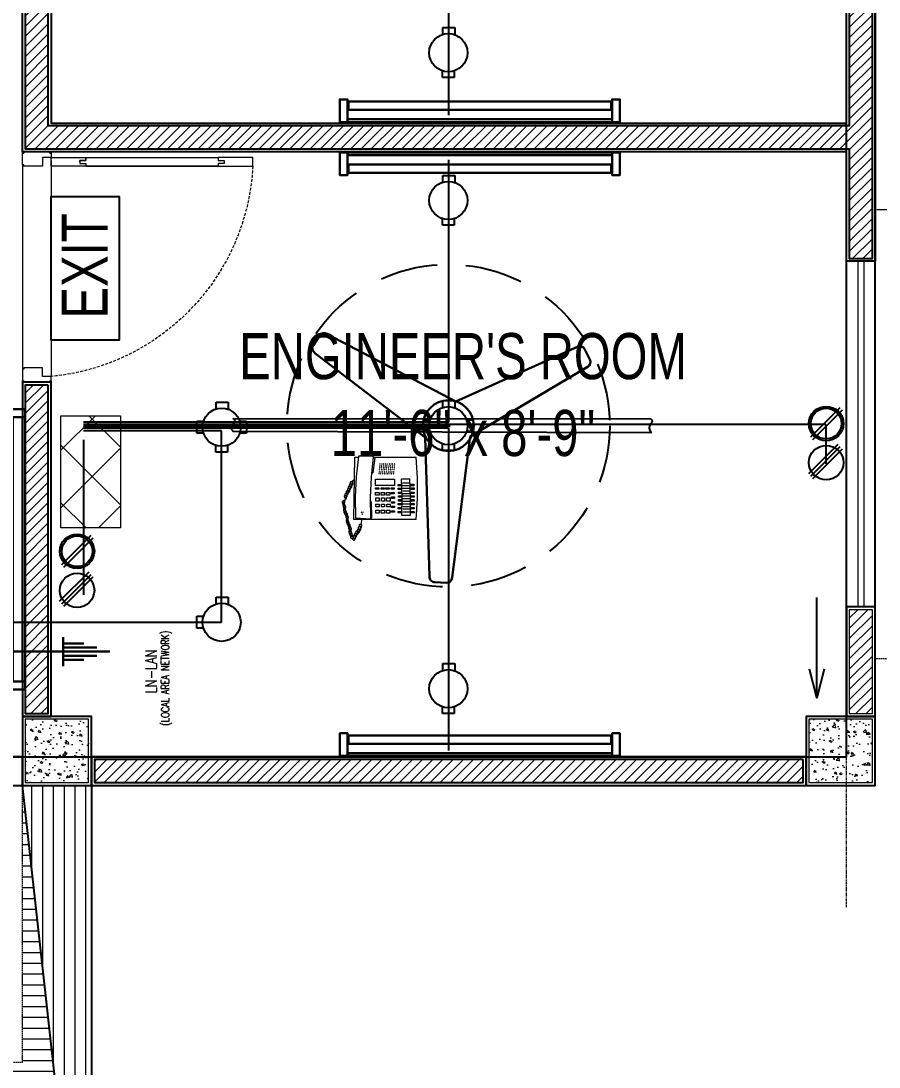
# Model space of a CAD drawing. Header units: inches. Extents: x 1083 to 6056, y 633 to 1543.
# Drawn here: x 1781.5 to 1930.4, y 893.9 to 1075.5 of the extents above; entities that cross this region are included whole.
import ezdxf

# ---------------------------------------------------------------- set-up
doc = ezdxf.new("R2010")
doc.units = ezdxf.units.IN
doc.header["$MEASUREMENT"] = 0
for name, pattern in [('DASH', [0.35, 0.25, -0.1]), ('DASHED', [0.75, 0.5, -0.25]), ('PHANTOMX2', [5, 2.5, -0.5, 0.5, -0.5, 0.5, -0.5])]:
    doc.linetypes.add(name, pattern=pattern)
doc.layers.get('Defpoints').update_dxf_attribs({"lineweight": 0})
for name, color, linetype in [('Cables', 7, 'Continuous'), ('COLLUM', 1, 'Continuous'), ('Layer 1', 7, 'Continuous'), ('Sockets', 7, 'Continuous'), ('wall 05', 3, 'Continuous')]:
    doc.layers.add(name, color=color, linetype=linetype)
for name, color, linetype, lineweight in [('dim-8', 18, 'Continuous', 15), ('DOOR', 115, 'Continuous', 15), ('E-CF-Ceiling-Fan', 42, 'Continuous', 30), ('E-LAN', 6, 'Continuous', 30), ('E-WTL-Wall-Tube-Light', 7, 'Continuous', 30), ('Glass', 142, 'Continuous', 9), ('grid', 9, 'Continuous', 13), ('HACTH', 8, 'Continuous', 9), ('Parapet', 6, 'Continuous', 15), ('Plaster Line', 5, 'Continuous', 15), ('R_Hatch', 8, 'Continuous', 9), ('R_Marker', 4, 'Continuous', 13), ('Sunshed', 5, 'Continuous', 15), ('Switchboard', 30, 'Continuous', 13), ('Text', 252, 'Continuous', 15), ('WINDOW', 140, 'Continuous', 9)]:
    doc.layers.add(name, color=color, linetype=linetype, lineweight=lineweight)
doc.styles.get("Standard").update_dxf_attribs({"font": 'arial.ttf'})
doc.styles.add('Swiss721', font='swisscl.ttf')
doc.styles.add('TAVE1', font='ROMANS.shx', dxfattribs={"width": 0.75})
doc.dimstyles.new('dim-12', dxfattribs={"dimtxt": 10, "dimasz": 3, "dimexe": 3, "dimexo": 3, "dimgap": 0.09, "dimtad": 0, "dimdec": 0, "dimzin": 3, "dimdsep": 46, "dimlunit": 4, "dimtxsty": 'Standard', "dimblk": 'OBLIQUE', "dimblk1": 'DOT', "dimblk2": 'OBLIQUE', "dimcen": 0.09, "dimaunit": 1, "dimadec": 0, "dimazin": 0, "dimtfac": 0.5, "dimtdec": 0, "dimtix": 1, "dimtmove": 1, "dimatfit": 0, "dimldrblk": 'OBLIQUE', "dimfxl": 1, "dimtvp": 1, "dimtolj": 1, "dimtzin": 0, "dimarcsym": 0})
pattern_1 = [(90, (-133638.433, -171591.5186), (-1.875, 3e-16), [])]
pattern_2 = [(45, (-138306.2722, -170547.4057), (-0.8838834765, 0.8838834765), [])]

# ---------------------------------------------------------------- blocks, each defined once
blk = doc.blocks.new('A$C5AAA0143')
at = {"layer": 'Defpoints'}
for points in [[(-39.75, 5), (-40, 5), (-40, 4.75), (-39.75, 4.75)], [(0, 5), (-0.25, 5), (-0.25, 4.75), (0, 4.75)], [(-39.75, 0.25), (-40, 0.25), (-40, 0), (-39.75, 0)], [(0, 0.25), (-0.25, 0.25), (-0.25, 0), (0, 0)]]:
    blk.add_lwpolyline(points, close=True, dxfattribs=at)
at = {"layer": 'DOOR'}
for points in [[(-1.75, 10), (-2, 10), (-2, 11), (-2.5, 11), (-2.5, 5), (-1, 5), (-1, 11), (-1.5, 11), (-1.5, 10), (-1.75, 10), (-1.5, 10), (-1.5, 11), (-1, 11), (-1, 33.99), (-1.5, 33.99), (-1.5, 34.99), (-2, 34.99), (-2, 33.99), (-2.5, 33.99), (-2.5, 11), (-2.5, 39.99), (-1, 39.99), (-1, 33.99)], [(-39, 5), (-39, 3.5), (-37.5, 3.5), (-37.5, 0.25), (-37.75, 0.25), (-37.75, 0), (-39.75, 0), (-39.75, 0.25), (-40, 0.25), (-40, 4.75), (-39.75, 4.75), (-39.75, 5), (-39, 5)], [(-1, 5), (-1, 3.5), (-2.5, 3.5), (-2.5, 0.25), (-2.25, 0.25), (-2.25, 0), (-0.25, 0), (-0.25, 0.25), (0, 0.25), (0, 4.75), (-0.25, 4.75), (-0.25, 5), (-1, 5)]]:
    blk.add_lwpolyline(points, dxfattribs=at)
at = {"layer": 'DOOR', "linetype": 'DASHED', "lineweight": 0}
blk.add_arc((-0.49, 1.36), 38.68, 92.9729, 174.603, dxfattribs=at)
at = {"layer": 'HACTH', "lineweight": 0, "ltscale": 10}
for p, q in [((-1.5, 5), (-39, 5)), ((-2.25, 0), (-37.75, 0))]:
    blk.add_line(p, q, dxfattribs=at)
blk = doc.blocks.new('_Dot')
at = {"color": 0, "linetype": 'ByBlock', "lineweight": -2}
blk.add_line((-0.5, 0), (-1, 0), dxfattribs=at)
at = {"color": 0, "linetype": 'ByBlock', "const_width": 0.5}
blk.add_lwpolyline([(-0.25, 0, 1), (0.25, 0, 1)], format="xyb", close=True, dxfattribs=at)
blk = doc.blocks.new('_OBLIQUE')
at = {"color": 0, "linetype": 'ByBlock'}
blk.add_line((-0.5, -0.5), (0.5, 0.5), dxfattribs=at)
blk = doc.blocks.new('CF')
for p, q in [((-23.84, 14.22), (-22.76, 15.89)), ((1.35, 4.29), (-21.39, 16.19)), ((1.35, 4.29), (22.9, 13.97)), ((24.1, 13.48), (25.01, 11.71)), ((-4.07, -2.11), (-23.55, 12.84)), ((3.87, -1.9), (24.71, 10.43)), ((-4.07, -2.11), (-3.33, -26.62)), ((3.87, -1.9), (0.65, -26.82)), ((-0.39, -27.76), (-2.38, -27.66))]:
    blk.add_line(p, q)
for radius in [4.48, 0.0888]:
    blk.add_circle((0, 0), radius)
for centre, radius, start, end in [((-21.93, 15.35), 0.996, 57.1351, 147.1351), ((-23.01, 13.68), 0.996, 147.1351, 237.1351), ((23.21, 13.03), 0.996, 27.1351, 117.1351), ((24.09, 11.25), 1.03, 299.2548, 26.4357), ((-2.33, -26.67), 0.996, 177.1351, 267.1351), ((-0.34, -26.77), 0.996, 267.1351, 357.1351)]:
    blk.add_arc(centre, radius, start, end)
blk = doc.blocks.new('A$C63C712C3')
at = {"ltscale": 2}
for p, q in [((39.8, 42), (33.8, 42)), ((39.8, 15.9), (33.8, 15.9)), ((1230.6, 42), (1236.6, 42)), ((1230.6, 15.9), (1236.6, 15.9))]:
    blk.add_line(p, q, dxfattribs=at)
for points in [[(35.5, 102.6), (0, 102.6), (0, 0), (35.5, 0)], [(35.5, 102.6), (1235.5, 102.6), (1235.5, 90.2), (35.5, 90.2)], [(1235.5, 102.6), (1270.9, 102.6), (1270.9, 0), (1235.5, 0)], [(39.8, 47.6), (1230.6, 47.6), (1230.6, 10.1), (39.8, 10.1)]]:
    blk.add_lwpolyline(points, close=True, dxfattribs=at)
blk = doc.blocks.new('TELEPHONE')
at = {"layer": 'Layer 1', "lineweight": 9}
for points in [[(10.02, 12.9), (9.9, 12.9), (9.78, 12.84), (9.72, 12.78), (9.66, 12.72), (9.66, 12.66), (9.6, 12.6), (9.6, 12.36), (9.66, 12.24), (9.66, 12.18), (9.72, 12.12)], [(10.26, 13.32), (10.14, 13.32), (10.08, 13.26), (10.02, 13.26), (9.96, 13.2), (9.9, 13.14), (9.84, 13.08), (9.78, 12.96), (9.78, 12.84), (9.84, 12.72), (9.84, 12.66), (9.9, 12.6), (9.96, 12.54)], [(10.2, 12.78), (10.14, 12.84), (10.14, 12.9), (10.02, 12.9)], [(10.5, 13.62), (10.32, 13.62), (10.26, 13.56), (10.2, 13.5), (10.08, 13.38), (10.08, 13.02), (10.14, 12.9), (10.2, 12.84)], [(10.44, 13.08), (10.44, 13.14), (10.38, 13.2), (10.32, 13.26), (10.26, 13.26), (10.2, 13.32), (10.14, 13.32)], [(10.2, 12.84), (10.38, 12.84), (10.44, 12.9), (10.44, 12.96)], [(10.74, 14.04), (10.68, 14.04), (10.56, 13.98), (10.5, 13.98), (10.32, 13.8), (10.32, 13.5), (10.38, 13.38), (10.38, 13.32), (10.44, 13.26)], [(10.44, 13.26), (10.68, 13.26), (10.68, 13.38), (10.74, 13.38)], [(10.44, 12.96), (10.44, 13.08)], [(10.92, 14.4), (10.74, 14.4), (10.62, 14.34), (10.62, 14.28), (10.56, 14.22), (10.5, 14.1), (10.5, 13.86), (10.56, 13.8), (10.62, 13.74), (10.68, 13.68)], [(10.68, 13.5), (10.68, 13.56), (10.62, 13.62), (10.5, 13.62)], [(10.92, 13.92), (10.86, 13.98), (10.8, 14.04), (10.68, 14.04)], [(10.68, 13.68), (10.74, 13.68), (10.74, 13.62), (10.8, 13.62), (10.8, 13.68), (10.86, 13.68), (10.92, 13.74), (10.92, 13.8)], [(10.74, 13.38), (10.74, 13.44), (10.68, 13.5)], [(10.8, 14.1), (10.8, 14.04), (10.98, 14.04), (10.98, 14.1), (11.04, 14.1), (11.04, 14.34)], [(11.1, 13.5), (11.16, 13.5), (11.28, 13.62), (11.28, 13.68), (11.34, 13.68), (11.34, 13.98), (11.28, 13.98), (11.28, 14.04), (11.22, 14.1), (11.16, 14.1), (11.1, 14.16), (10.92, 14.16), (10.86, 14.1), (10.8, 14.1)], [(10.92, 13.8), (10.92, 13.92)], [(11.1, 13.8), (11.04, 13.8), (11.04, 13.74), (10.98, 13.68), (10.98, 13.62), (11.04, 13.56)], [(11.04, 13.56), (11.04, 13.5), (11.1, 13.5)], [(11.16, 13.2), (11.28, 13.2), (11.34, 13.26), (11.46, 13.38), (11.46, 13.56), (11.4, 13.62), (11.4, 13.68), (11.34, 13.74), (11.28, 13.74), (11.28, 13.8), (11.1, 13.8)], [(11.22, 13.5), (11.16, 13.5), (11.1, 13.44)], [(11.1, 13.44), (11.1, 13.26)], [(11.1, 13.26), (11.1, 13.2), (11.16, 13.2)], [(11.22, 12.96), (11.22, 12.9), (11.4, 12.9), (11.46, 12.96), (11.52, 13.02), (11.52, 13.08), (11.58, 13.14), (11.58, 13.32), (11.52, 13.38), (11.52, 13.44), (11.46, 13.44), (11.4, 13.5), (11.16, 13.5)], [(11.34, 13.2), (11.28, 13.2), (11.28, 13.14), (11.22, 13.14), (11.22, 12.96)], [(11.4, 12.84), (11.28, 12.84), (11.28, 12.78)], [(11.28, 12.24), (11.34, 12.24), (11.4, 12.3), (11.46, 12.3), (11.52, 12.36), (11.52, 12.42), (11.58, 12.48), (11.58, 12.66), (11.52, 12.72), (11.52, 12.78), (11.46, 12.84), (11.4, 12.84)], [(11.28, 12.78), (11.28, 12.66), (11.34, 12.6)], [(11.34, 12.6), (11.46, 12.6), (11.52, 12.66), (11.58, 12.72), (11.64, 12.78), (11.64, 13.02), (11.58, 13.08), (11.52, 13.14), (11.46, 13.2), (11.34, 13.2)], [(9.66, 12.06), (9.54, 12.06), (9.42, 11.94), (9.42, 11.7), (9.48, 11.7), (9.48, 11.64), (9.6, 11.64)], [(9.42, 10.68), (9.6, 11.64)], [(9.9, 12.48), (9.72, 12.48), (9.48, 12.24), (9.48, 11.88), (9.6, 11.76)], [(9.6, 11.76), (9.66, 11.7), (9.78, 11.7), (9.78, 11.76), (9.84, 11.76), (9.84, 11.82)], [(9.84, 12), (9.78, 12.06), (9.66, 12.06)], [(9.72, 12.12), (9.96, 12.12), (9.96, 12.18), (10.02, 12.24)], [(9.96, 12.36), (9.96, 12.48), (9.78, 12.48)], [(9.84, 11.82), (9.84, 12)], [(10.02, 12.24), (10.02, 12.3), (9.96, 12.36)], [(11.34, 12.6), (11.28, 12.54), (11.22, 12.48), (11.22, 12.3)], [(11.22, 12.3), (11.28, 12.3), (11.28, 12.24)], [(11.4, 11.94), (11.46, 11.94), (11.52, 12), (11.58, 12), (11.64, 12.06), (11.64, 12.12), (11.7, 12.18), (11.7, 12.42), (11.64, 12.42), (11.64, 12.48), (11.58, 12.54), (11.52, 12.54), (11.46, 12.6), (11.34, 12.6)], [(11.4, 12.24), (11.34, 12.18), (11.34, 12.06), (11.4, 12)], [(11.46, 11.64), (11.52, 11.64), (11.58, 11.7), (11.64, 11.7), (11.7, 11.76), (11.7, 11.82), (11.76, 11.88), (11.76, 12.06), (11.7, 12.12), (11.7, 12.18), (11.64, 12.24), (11.58, 12.24), (11.52, 12.3), (11.46, 12.3), (11.4, 12.24)], [(11.4, 12), (11.4, 11.94)], [(11.46, 11.94), (11.4, 11.88), (11.4, 11.7)], [(11.4, 11.7), (11.46, 11.7), (11.46, 11.64)], [(11.52, 12), (11.46, 11.94)], [(11.64, 11.28), (11.76, 11.28), (11.82, 11.34), (11.88, 11.4), (11.88, 11.46), (11.94, 11.52), (11.94, 11.7), (11.88, 11.76), (11.88, 11.82), (11.82, 11.82), (11.76, 11.88), (11.52, 11.88)], [(11.64, 11.58), (11.58, 11.52)], [(11.58, 11.52), (11.58, 11.34)], [(11.58, 11.34), (11.58, 11.28), (11.64, 11.28)], [(11.7, 11.7), (11.7, 11.64), (11.64, 11.64)], [(11.76, 10.98), (11.82, 10.98), (11.88, 11.04), (11.94, 11.04), (12, 11.1), (12, 11.16), (12.06, 11.22), (12.06, 11.4), (12, 11.46), (12, 11.52), (11.94, 11.52), (11.88, 11.58), (11.82, 11.58), (11.76, 11.64), (11.7, 11.64), (11.64, 11.58), (11.7, 11.58)], [(11.76, 11.28), (11.7, 11.22), (11.7, 11.04)], [(11.7, 11.04), (11.76, 10.98)], [(11.82, 11.34), (11.82, 11.28), (11.76, 11.28)], [(11.88, 10.92), (11.76, 10.92), (11.76, 10.86)], [(11.76, 10.32), (11.82, 10.32), (11.88, 10.38), (11.94, 10.38), (12, 10.44), (12, 10.5), (12.06, 10.56), (12.06, 10.74), (12, 10.8), (12, 10.86), (11.94, 10.92), (11.88, 10.92)], [(11.82, 10.68), (11.94, 10.68), (12.06, 10.8), (12.12, 10.86), (12.12, 11.1), (12.06, 11.16), (12, 11.22), (12, 11.28), (11.88, 11.28), (11.82, 11.34)], [(0, 10.8), (-0.24, 7.2), (-0.24, 3.6), (0, 0)], [(0, 10.8), (10.8, 10.8)], [(0.84, 9.42), (0.3, 9.42), (0.3, 9.66), (0.84, 9.66)], [(0.84, 9.66), (0.84, 9.42)], [(0.96, 10.14), (2.46, 10.14)], [(0.96, 10.14), (0.96, 6.96), (1.08, 3.78)], [(2.28, 9.48), (1.08, 9.48)], [(2.46, 10.14), (2.4, 6.96), (2.52, 3.78)], [(3.12, 9.42), (2.58, 9.42), (2.58, 9.66), (3.12, 9.66)], [(3.12, 9.66), (3.12, 9.42)], [(4.26, 9.3), (3.72, 9.3), (3.72, 9.54), (4.26, 9.54)], [(4.26, 9.54), (4.26, 9.3)], [(4.56, 9.72), (5.1, 9.72)], [(4.56, 9.18), (4.56, 9.72)], [(5.1, 9.18), (4.56, 9.18)], [(5.1, 9.72), (5.1, 9.18)], [(6.06, 9.18), (5.46, 9.18), (5.46, 9.72), (6.06, 9.72)], [(6.06, 9.72), (6.06, 9.18)], [(6.96, 9.18), (6.42, 9.18), (6.42, 9.72), (6.96, 9.72)], [(6.96, 9.72), (6.96, 9.18)], [(7.44, -0.06), (7.8, 3.48), (7.98, 7.02), (7.92, 10.62)], [(7.68, 10.5), (7.92, 10.68)], [(7.68, 10.5), (7.74, 7.8), (7.98, 7.5)], [(7.98, 10.68), (7.92, 10.68), (7.92, 10.62)], [(10.44, 10.56), (7.98, 10.68)], [(9.24, 9.6), (9.18, 9.6), (9.18, 9.54), (9.24, 9.54), (9.24, 9.6)], [(9.18, 9.6), (9.18, 9.6)], [(9.3, 9.9), (9.36, 9.84), (9.36, 9.9), (9.3, 9.9)], [(9.54, 9.6), (9.48, 9.6), (9.48, 9.54), (9.54, 9.54), (9.54, 9.6)], [(9.48, 9.6), (9.48, 9.6)], [(9.96, -0.12), (10.38, 3.42), (10.56, 6.96), (10.5, 10.5)], [(10.5, 10.5), (10.5, 10.56), (10.44, 10.56)], [(10.8, 10.8), (10.62, 0)], [(11.76, 10.62), (11.7, 10.56), (11.7, 10.38)], [(11.7, 10.38), (11.76, 10.38), (11.76, 10.32)], [(11.76, 10.86), (11.76, 10.74)], [(11.76, 10.74), (11.82, 10.68)], [(11.82, 10.68), (11.76, 10.62)], [(11.88, 10.08), (11.88, 10.02), (11.94, 10.02), (12, 10.08), (12.06, 10.08), (12.12, 10.14), (12.12, 10.2), (12.18, 10.26), (12.18, 10.5), (12.12, 10.5), (12.12, 10.56), (12.06, 10.62), (12, 10.62), (11.94, 10.68), (11.82, 10.68)], [(11.94, 10.38), (11.88, 10.38), (11.88, 10.32), (11.82, 10.26), (11.82, 10.14), (11.88, 10.08)], [(11.94, 10.02), (11.88, 9.96), (11.88, 9.84), (11.94, 9.78), (11.94, 9.72)], [(11.94, 9.72), (12, 9.72), (12.06, 9.78), (12.12, 9.78), (12.18, 9.84), (12.18, 9.9), (12.24, 9.96), (12.24, 10.2), (12.18, 10.2), (12.18, 10.26), (12.12, 10.32), (12.06, 10.32), (12, 10.38), (11.94, 10.38)], [(12, 10.08), (11.94, 10.02)], [(12.12, 9.42), (12.18, 9.42), (12.24, 9.48), (12.3, 9.48), (12.36, 9.54), (12.42, 9.6), (12.42, 9.84), (12.36, 9.9), (12.36, 9.96), (12.3, 9.96), (12.24, 10.02), (12.18, 10.02), (12.12, 10.08), (12.06, 10.08), (12, 10.02)], [(12.12, 9.72), (12.06, 9.66), (12.06, 9.48)], [(12.06, 9.48), (12.12, 9.48), (12.12, 9.42)], [(12.18, 9.78), (12.12, 9.72)], [(12.3, 9.48), (12.3, 9.42), (12.24, 9.42), (12.24, 9.36), (12.18, 9.3), (12.18, 9.24), (12.24, 9.18)], [(12.36, 8.82), (12.42, 8.82), (12.42, 8.88), (12.48, 8.88), (12.6, 9), (12.6, 9.24), (12.54, 9.3), (12.54, 9.36), (12.48, 9.42), (12.42, 9.42), (12.36, 9.48), (12.3, 9.48)], [(0.84, 8.76), (0.3, 8.76), (0.3, 9), (0.84, 9)], [(0.84, 8.04), (0.3, 8.04), (0.3, 8.28), (0.84, 8.28)], [(0.84, 7.38), (0.3, 7.38), (0.3, 7.62), (0.84, 7.62)], [(0.84, 9), (0.84, 8.76)], [(0.84, 8.28), (0.84, 8.04)], [(0.84, 7.62), (0.84, 7.38)], [(2.28, 9), (1.08, 9)], [(2.28, 8.58), (1.08, 8.58)], [(2.28, 8.1), (1.08, 8.1)], [(2.28, 7.62), (1.08, 7.62)], [(3.06, 7.38), (2.52, 7.38), (2.52, 7.62), (3.06, 7.62)], [(3.12, 8.76), (2.58, 8.76), (2.58, 9), (3.12, 9)], [(3.12, 8.04), (2.58, 8.04), (2.58, 8.28), (3.12, 8.28)], [(3.06, 7.62), (3.06, 7.38)], [(3.12, 9), (3.12, 8.76)], [(3.12, 8.28), (3.12, 8.04)], [(4.26, 8.52), (3.72, 8.52), (3.72, 8.76), (4.26, 8.76)], [(4.26, 7.74), (3.72, 7.74), (3.72, 7.98), (4.26, 7.98)], [(4.26, 8.76), (4.26, 8.52)], [(4.26, 7.98), (4.26, 7.74)], [(4.5, 8.64), (5.04, 8.64)], [(4.5, 8.16), (4.5, 8.64)], [(5.04, 8.16), (4.5, 8.16)], [(4.5, 7.62), (5.1, 7.62)], [(4.5, 7.08), (4.5, 7.62)], [(5.04, 8.64), (5.04, 8.16)], [(5.1, 7.62), (5.1, 7.08)], [(6, 8.16), (5.46, 8.16), (5.46, 8.64), (6, 8.64)], [(6, 7.08), (5.46, 7.08), (5.46, 7.62), (6, 7.62)], [(6, 8.64), (6, 8.16)], [(6, 7.62), (6, 7.08)], [(6.96, 8.16), (6.42, 8.16), (6.42, 8.64), (6.96, 8.64)], [(6.96, 7.08), (6.42, 7.08), (6.42, 7.62), (6.96, 7.62)], [(6.96, 8.64), (6.96, 8.16)], [(6.96, 7.62), (6.96, 7.08)], [(12.36, 7.44), (12.3, 7.44), (12.12, 7.26), (12.12, 7.2), (12.06, 7.14), (12.06, 6.9), (12.12, 6.84), (12.18, 6.78), (12.24, 6.72)], [(12.3, 8.82), (12.24, 8.76), (12.24, 8.7), (12.18, 8.64), (12.18, 8.58), (12.24, 8.52)], [(12.36, 9.06), (12.3, 9.06), (12.24, 9)], [(12.24, 9), (12.24, 8.94), (12.3, 8.88), (12.3, 8.82), (12.36, 8.82)], [(12.24, 8.52), (12.24, 8.46), (12.3, 8.46)], [(12.3, 8.46), (12.36, 8.46), (12.42, 8.52), (12.48, 8.58), (12.54, 8.64), (12.54, 8.94), (12.42, 9.06), (12.36, 9.06)], [(12.42, 8.52), (12.36, 8.46)], [(12.36, 8.46), (12.36, 8.22)], [(12.36, 8.22), (12.36, 8.16), (12.42, 8.16)], [(12.48, 7.86), (12.42, 7.86), (12.36, 7.8)], [(12.36, 7.8), (12.36, 7.5), (12.42, 7.5)], [(12.42, 7.5), (12.6, 7.5), (12.72, 7.62), (12.78, 7.62), (12.78, 7.68), (12.84, 7.74), (12.84, 7.92), (12.78, 7.98), (12.78, 8.04), (12.72, 8.1), (12.66, 8.16), (12.6, 8.16), (12.48, 8.22)], [(12.48, 8.22), (12.42, 8.22), (12.42, 8.16)], [(12.42, 8.16), (12.42, 7.92)], [(12.42, 7.92), (12.42, 7.86), (12.48, 7.86)], [(0.84, 6.72), (0.3, 6.72), (0.3, 6.96), (0.84, 6.96)], [(0.84, 6.06), (0.3, 6.06), (0.3, 6.3), (0.84, 6.3)], [(0.84, 5.34), (0.3, 5.34), (0.3, 5.64), (0.84, 5.64)], [(0.84, 6.96), (0.84, 6.72)], [(0.84, 6.3), (0.84, 6.06)], [(0.84, 5.64), (0.84, 5.34)], [(2.28, 7.2), (1.08, 7.2)], [(2.28, 6.72), (1.08, 6.72)], [(2.28, 6.3), (1.08, 6.3)], [(2.28, 5.82), (1.08, 5.82)], [(3.06, 6.72), (2.52, 6.72), (2.52, 6.96), (3.06, 6.96)], [(3.06, 6.06), (2.52, 6.06), (2.52, 6.3), (3.06, 6.3)], [(3.12, 5.4), (2.58, 5.4), (2.58, 5.64), (3.12, 5.64)], [(3.06, 6.96), (3.06, 6.72)], [(3.06, 6.3), (3.06, 6.06)], [(3.12, 5.64), (3.12, 5.4)], [(4.26, 6.9), (3.72, 6.9), (3.72, 7.2), (4.26, 7.2)], [(4.32, 6.12), (3.78, 6.12), (3.78, 6.36), (4.32, 6.36)], [(4.32, 5.34), (3.78, 5.34), (3.78, 5.58), (4.32, 5.58)], [(4.26, 7.2), (4.26, 6.9)], [(4.32, 6.36), (4.32, 6.12)], [(4.32, 5.58), (4.32, 5.34)], [(5.1, 7.08), (4.5, 7.08)], [(4.56, 6.6), (5.1, 6.6)], [(4.56, 6.12), (4.56, 6.6)], [(5.1, 6.12), (4.56, 6.12)], [(4.68, 5.58), (5.28, 5.58)], [(4.68, 5.34), (4.68, 5.58)], [(5.1, 6.6), (5.1, 6.12)], [(5.28, 5.58), (5.28, 5.34)], [(6.06, 6.12), (5.46, 6.12), (5.46, 6.6), (6.06, 6.6)], [(6.06, 5.34), (5.52, 5.34), (5.52, 5.58), (6.06, 5.58)], [(6.06, 6.6), (6.06, 6.12)], [(6.06, 5.58), (6.06, 5.34)], [(7.02, 6.12), (6.42, 6.12), (6.42, 6.6), (7.02, 6.6)], [(7.02, 5.34), (6.48, 5.34), (6.48, 5.58), (7.02, 5.58)], [(7.02, 6.6), (7.02, 6.12)], [(7.02, 5.58), (7.02, 5.34)], [(11.58, 5.46), (11.52, 5.46), (11.4, 5.4), (11.34, 5.4), (11.28, 5.34), (11.22, 5.28), (11.16, 5.22), (11.16, 4.8), (11.28, 4.68)], [(11.76, 5.82), (11.64, 5.82), (11.52, 5.76), (11.46, 5.76), (11.4, 5.7), (11.4, 5.58), (11.34, 5.52), (11.34, 5.28), (11.4, 5.22), (11.46, 5.16), (11.46, 5.1)], [(11.94, 6.24), (11.76, 6.24), (11.7, 6.18), (11.46, 5.94), (11.46, 5.76), (11.52, 5.7), (11.52, 5.64), (11.58, 5.52), (11.64, 5.52)], [(11.76, 5.34), (11.7, 5.34), (11.7, 5.4), (11.64, 5.4), (11.64, 5.46), (11.52, 5.46)], [(11.64, 5.52), (11.64, 5.46), (11.82, 5.46), (11.82, 5.52), (11.88, 5.52), (11.88, 5.7)], [(12.18, 6.66), (12.06, 6.66), (12, 6.6), (11.94, 6.6), (11.88, 6.54), (11.82, 6.48), (11.76, 6.42), (11.76, 6.36), (11.7, 6.24), (11.7, 6.18), (11.76, 6.12), (11.76, 6), (11.88, 5.88)], [(11.88, 5.7), (11.88, 5.76), (11.82, 5.76), (11.82, 5.82), (11.7, 5.82)], [(12.36, 7.08), (12.3, 7.02), (12.12, 7.02), (12.06, 6.96), (12, 6.9), (11.94, 6.84), (11.94, 6.48), (12, 6.42), (12, 6.36), (12.06, 6.3)], [(12.12, 6.12), (12.12, 6.18), (12.06, 6.18), (12.06, 6.24), (11.94, 6.24)], [(12.06, 6.3), (12.12, 6.3), (12.18, 6.24), (12.24, 6.3), (12.3, 6.3), (12.3, 6.36), (12.36, 6.42), (12.36, 6.48), (12.3, 6.54)], [(12.3, 6.54), (12.3, 6.6), (12.24, 6.6), (12.24, 6.66), (12.12, 6.66)], [(12.48, 6.96), (12.42, 6.96), (12.42, 7.02), (12.36, 7.02), (12.36, 7.08), (12.3, 7.08), (12.24, 7.02)], [(12.24, 6.72), (12.24, 6.66), (12.36, 6.66), (12.36, 6.72), (12.42, 6.72), (12.48, 6.78), (12.48, 6.84)], [(12.48, 6.84), (12.48, 6.96)], [(0.9, 4.68), (0.36, 4.68), (0.36, 4.98), (0.9, 4.98)], [(0.9, 4.98), (0.9, 4.68)], [(2.34, 5.4), (1.08, 5.4)], [(2.52, 3.78), (1.08, 3.78)], [(2.34, 4.92), (1.14, 4.92)], [(2.34, 4.44), (1.14, 4.44)], [(3.12, 4.74), (2.58, 4.74), (2.58, 4.98), (3.12, 4.98)], [(3.12, 4.98), (3.12, 4.74)], [(3.72, 4.92), (7.02, 4.92)], [(3.72, 3.84), (3.72, 4.92)], [(7.02, 3.84), (3.72, 3.84)], [(5.28, 5.34), (4.68, 5.34)], [(7.02, 4.92), (7.02, 3.84)], [(11.1, 4.14), (10.68, 3.84)], [(11.46, 5.04), (11.34, 5.04), (11.28, 4.98), (11.22, 4.98), (10.98, 4.74), (10.98, 4.56), (11.04, 4.5), (11.04, 4.38), (11.16, 4.26)], [(11.22, 4.62), (11.1, 4.62), (10.98, 4.5), (10.98, 4.26), (11.04, 4.2), (11.1, 4.2), (11.1, 4.14)], [(11.16, 4.26), (11.34, 4.26), (11.34, 4.32), (11.4, 4.32), (11.4, 4.5)], [(11.4, 4.5), (11.4, 4.56), (11.34, 4.56), (11.34, 4.62), (11.22, 4.62)], [(11.28, 4.68), (11.52, 4.68), (11.52, 4.8)], [(11.52, 4.92), (11.52, 4.98), (11.46, 4.98), (11.46, 5.04), (11.34, 5.04)], [(11.46, 5.1), (11.52, 5.1), (11.52, 5.04), (11.64, 5.04), (11.64, 5.1), (11.7, 5.1), (11.7, 5.16), (11.76, 5.16), (11.76, 5.22)], [(11.52, 4.8), (11.52, 4.92)], [(11.76, 5.22), (11.76, 5.34)], [(3.72, 1.8), (3.78, 1.8), (3.78, 1.86), (3.72, 1.86), (3.72, 1.8)], [(3.78, 2.16), (3.84, 2.16), (3.84, 2.22), (3.78, 2.22), (3.78, 2.16)], [(3.84, 2.82), (3.9, 2.82), (3.9, 2.88), (3.84, 2.88), (3.84, 2.82)], [(4.08, 1.8), (4.14, 1.8), (4.14, 1.86), (4.08, 1.86), (4.08, 1.8)], [(4.14, 2.16), (4.2, 2.16), (4.2, 2.22), (4.14, 2.22), (4.14, 2.16)], [(4.2, 2.82), (4.26, 2.82), (4.26, 2.88), (4.2, 2.88), (4.2, 2.82)], [(4.38, 1.8), (4.44, 1.8), (4.44, 1.86), (4.38, 1.86), (4.38, 1.8)], [(4.44, 2.16), (4.5, 2.16), (4.5, 2.22), (4.44, 2.22), (4.44, 2.16)], [(4.5, 2.82), (4.56, 2.82), (4.56, 2.88), (4.5, 2.88), (4.5, 2.82)], [(4.74, 2.16), (4.8, 2.16), (4.8, 2.22), (4.74, 2.22), (4.74, 2.16)], [(4.74, 1.8), (4.8, 1.8), (4.8, 1.86), (4.74, 1.86), (4.74, 1.8)], [(4.8, 2.52), (4.86, 2.52), (4.86, 2.58), (4.8, 2.58), (4.8, 2.52)], [(4.86, 2.82), (4.92, 2.82), (4.92, 2.88), (4.86, 2.88), (4.86, 2.82)], [(5.04, 1.8), (5.1, 1.8), (5.1, 1.86), (5.04, 1.86), (5.04, 1.8)], [(5.1, 2.52), (5.16, 2.52), (5.16, 2.58), (5.1, 2.52)], [(5.1, 2.16), (5.16, 2.16), (5.16, 2.22), (5.1, 2.22), (5.1, 2.16)], [(5.16, 2.82), (5.22, 2.82), (5.22, 2.88), (5.16, 2.88), (5.16, 2.82)], [(5.34, 1.8), (5.4, 1.8), (5.4, 1.86), (5.34, 1.86), (5.34, 1.8)], [(5.4, 2.16), (5.46, 2.16), (5.46, 2.22), (5.4, 2.22), (5.4, 2.16)], [(5.46, 2.82), (5.52, 2.82), (5.52, 2.88), (5.46, 2.88), (5.46, 2.82)], [(5.64, 1.8), (5.7, 1.8), (5.7, 1.86), (5.64, 1.86), (5.64, 1.8)], [(5.7, 2.16), (5.76, 2.16), (5.76, 2.22), (5.7, 2.22), (5.7, 2.16)], [(5.76, 2.82), (5.82, 2.82), (5.82, 2.88), (5.76, 2.88), (5.76, 2.82)], [(5.76, 2.52), (5.82, 2.52), (5.76, 2.58), (5.76, 2.52)], [(6, 2.16), (6.06, 2.16), (6.06, 2.22), (6, 2.22), (6, 2.16)], [(6, 1.8), (6.06, 1.8), (6.06, 1.86), (6, 1.86), (6, 1.8)], [(6.06, 2.52), (6.12, 2.52), (6.12, 2.58), (6.06, 2.58), (6.06, 2.52)], [(6.12, 2.82), (6.18, 2.82), (6.18, 2.88), (6.12, 2.88), (6.12, 2.82)], [(6.3, 1.8), (6.36, 1.8), (6.36, 1.86), (6.3, 1.86), (6.3, 1.8)], [(6.36, 2.16), (6.42, 2.16), (6.42, 2.22), (6.36, 2.22), (6.36, 2.16)], [(6.42, 2.82), (6.48, 2.82), (6.48, 2.88), (6.42, 2.88), (6.42, 2.82)], [(7.14, 0.12), (7.5, 2.7)], [(7.5, 2.7), (7.74, 2.88)], [(7.32, 0), (0, 0)], [(3.72, 1.2), (3.66, 1.2), (3.66, 1.14), (3.72, 1.14), (3.72, 1.2)], [(3.66, 1.2), (3.66, 1.2)], [(3.72, 1.5), (3.78, 1.5), (3.72, 1.56), (3.72, 1.5)], [(4.08, 1.2), (4.02, 1.2), (4.02, 1.14), (4.08, 1.14), (4.08, 1.2)], [(4.02, 1.2), (4.02, 1.2)], [(4.38, 1.2), (4.32, 1.2), (4.32, 1.14), (4.38, 1.14), (4.38, 1.2)], [(4.32, 1.2), (4.32, 1.2)], [(4.38, 1.5), (4.44, 1.5), (4.38, 1.56), (4.38, 1.5)], [(4.68, 1.2), (4.62, 1.2), (4.62, 1.14), (4.68, 1.14), (4.68, 1.2)], [(4.62, 1.2), (4.62, 1.2)], [(4.68, 1.5), (4.74, 1.5), (4.74, 1.56), (4.68, 1.56), (4.68, 1.5)], [(4.92, 1.2), (4.98, 1.2), (4.98, 1.14), (5.04, 1.2), (4.92, 1.2)], [(5.34, 1.2), (5.28, 1.2), (5.28, 1.14), (5.34, 1.14), (5.34, 1.2)], [(5.28, 1.2), (5.28, 1.2)], [(5.64, 1.2), (5.58, 1.2), (5.58, 1.14), (5.64, 1.14), (5.64, 1.2)], [(5.58, 1.2), (5.58, 1.2)], [(5.64, 1.5), (5.7, 1.5), (5.64, 1.56), (5.64, 1.5)], [(5.94, 1.2), (5.88, 1.2), (5.88, 1.14), (5.94, 1.14), (5.94, 1.2)], [(5.88, 1.2), (5.88, 1.2)], [(5.94, 1.5), (6, 1.5), (6, 1.56), (5.94, 1.56), (5.94, 1.5)], [(6.3, 1.2), (6.24, 1.2), (6.24, 1.14), (6.3, 1.14), (6.3, 1.2)], [(6.24, 1.2), (6.24, 1.2)], [(7.44, -0.12), (7.14, 0.12)], [(10.62, 0), (10.02, 0)], [(7.44, -0.06), (7.44, -0.12), (7.5, -0.18)], [(7.5, -0.18), (9.96, -0.18), (9.96, -0.12)]]:
    blk.add_lwpolyline(points, dxfattribs=at)
for points, knots in [([(9.96, 12.54), (9.96, 12.54), (10.02, 12.54), (10.02, 12.54), (10.18, 12.52), (10.22, 12.56), (10.2, 12.72), (10.2, 12.72), (10.2, 12.78), (10.2, 12.78)], [0, 0, 0, 0, 1, 1, 1, 2, 2, 2, 3, 3, 3, 3]), ([(12.24, 9.18), (12.24, 9.18), (12.24, 9.12), (12.24, 9.12), (12.24, 9.12), (12.36, 9.12), (12.36, 9.12), (12.5, 9.29), (12.56, 9.22), (12.54, 9.42), (12.54, 9.42), (12.54, 9.6), (12.54, 9.6), (12.54, 9.6), (12.48, 9.66), (12.48, 9.66), (12.48, 9.66), (12.42, 9.72), (12.42, 9.72), (12.42, 9.72), (12.3, 9.72), (12.3, 9.72), (12.3, 9.72), (12.24, 9.78), (12.24, 9.78), (12.24, 9.78), (12.18, 9.78), (12.18, 9.78), (12.18, 9.78), (12.12, 9.72), (12.12, 9.72)], [0, 0, 0, 0, 1, 1, 1, 2, 2, 2, 3, 3, 3, 4, 4, 4, 5, 5, 5, 6, 6, 6, 7, 7, 7, 8, 8, 8, 9, 9, 9, 10, 10, 10, 10]), ([(12.42, 8.16), (12.42, 8.16), (12.48, 8.16), (12.48, 8.16), (12.75, 8.43), (12.64, 8.25), (12.66, 8.64), (12.66, 8.64), (12.66, 8.7), (12.66, 8.7), (12.66, 8.7), (12.6, 8.7), (12.6, 8.7), (12.6, 8.7), (12.54, 8.76), (12.54, 8.76), (12.54, 8.76), (12.48, 8.82), (12.48, 8.82), (12.48, 8.82), (12.3, 8.82), (12.3, 8.82)], [0, 0, 0, 0, 1, 1, 1, 2, 2, 2, 3, 3, 3, 4, 4, 4, 5, 5, 5, 6, 6, 6, 7, 7, 7, 7]), ([(12.36, 7.44), (12.36, 7.44), (12.42, 7.44), (12.42, 7.44), (12.6, 7.63), (12.52, 7.49), (12.54, 7.8), (12.54, 7.8), (12.48, 7.86), (12.48, 7.86)], [0, 0, 0, 0, 1, 1, 1, 2, 2, 2, 3, 3, 3, 3]), ([(12.48, 7.86), (12.48, 7.86), (12.54, 7.86), (12.54, 7.86), (12.81, 8.13), (12.7, 7.96), (12.72, 8.34), (12.72, 8.34), (12.72, 8.4), (12.72, 8.4), (12.72, 8.4), (12.66, 8.4), (12.66, 8.4), (12.66, 8.4), (12.6, 8.46), (12.6, 8.46), (12.6, 8.46), (12.54, 8.46), (12.54, 8.46), (12.54, 8.46), (12.48, 8.52), (12.48, 8.52), (12.48, 8.52), (12.42, 8.52), (12.42, 8.52)], [0, 0, 0, 0, 1, 1, 1, 2, 2, 2, 3, 3, 3, 4, 4, 4, 5, 5, 5, 6, 6, 6, 7, 7, 7, 8, 8, 8, 8]), ([(11.88, 5.88), (11.88, 5.88), (11.94, 5.88), (11.94, 5.88), (12.1, 5.86), (12.14, 5.9), (12.12, 6.06), (12.12, 6.06), (12.12, 6.12), (12.12, 6.12)], [0, 0, 0, 0, 1, 1, 1, 2, 2, 2, 3, 3, 3, 3]), ([(3.84, 2.52), (3.84, 2.52), (3.9, 2.52), (3.9, 2.52), (3.9, 2.52), (3.84, 2.52), (3.84, 2.52), (3.84, 2.52), (3.84, 2.58), (3.84, 2.58), (3.84, 2.58), (3.84, 2.52), (3.84, 2.52)], [0, 0, 0, 0, 1, 1, 1, 2, 2, 2, 3, 3, 3, 4, 4, 4, 4]), ([(4.14, 2.52), (4.14, 2.52), (4.2, 2.52), (4.2, 2.52), (4.2, 2.52), (4.2, 2.58), (4.2, 2.58), (4.2, 2.58), (4.2, 2.52), (4.2, 2.52), (4.2, 2.52), (4.14, 2.52), (4.14, 2.52)], [0, 0, 0, 0, 1, 1, 1, 2, 2, 2, 3, 3, 3, 4, 4, 4, 4]), ([(4.5, 2.52), (4.5, 2.52), (4.56, 2.52), (4.56, 2.52), (4.56, 2.52), (4.5, 2.52), (4.5, 2.52), (4.5, 2.52), (4.5, 2.58), (4.5, 2.58), (4.5, 2.58), (4.5, 2.52), (4.5, 2.52)], [0, 0, 0, 0, 1, 1, 1, 2, 2, 2, 3, 3, 3, 4, 4, 4, 4]), ([(5.4, 2.52), (5.4, 2.52), (5.46, 2.52), (5.46, 2.52), (5.46, 2.52), (5.46, 2.58), (5.46, 2.58), (5.46, 2.58), (5.46, 2.52), (5.46, 2.52), (5.46, 2.52), (5.4, 2.52), (5.4, 2.52)], [0, 0, 0, 0, 1, 1, 1, 2, 2, 2, 3, 3, 3, 4, 4, 4, 4]), ([(6.36, 2.52), (6.36, 2.52), (6.42, 2.52), (6.42, 2.52), (6.42, 2.52), (6.42, 2.58), (6.42, 2.58), (6.42, 2.58), (6.42, 2.52), (6.42, 2.52), (6.42, 2.52), (6.36, 2.52), (6.36, 2.52)], [0, 0, 0, 0, 1, 1, 1, 2, 2, 2, 3, 3, 3, 4, 4, 4, 4]), ([(4.02, 1.5), (4.02, 1.5), (4.08, 1.5), (4.08, 1.5), (4.08, 1.5), (4.08, 1.56), (4.08, 1.56), (4.08, 1.56), (4.08, 1.5), (4.08, 1.5), (4.08, 1.5), (4.02, 1.5), (4.02, 1.5)], [0, 0, 0, 0, 1, 1, 1, 2, 2, 2, 3, 3, 3, 4, 4, 4, 4]), ([(4.98, 1.5), (4.98, 1.5), (5.04, 1.5), (5.04, 1.5), (5.04, 1.5), (5.04, 1.56), (5.04, 1.56), (5.04, 1.56), (5.04, 1.5), (5.04, 1.5), (5.04, 1.5), (4.98, 1.5), (4.98, 1.5)], [0, 0, 0, 0, 1, 1, 1, 2, 2, 2, 3, 3, 3, 4, 4, 4, 4]), ([(5.28, 1.5), (5.28, 1.5), (5.34, 1.5), (5.34, 1.5), (5.34, 1.5), (5.34, 1.56), (5.34, 1.56), (5.34, 1.56), (5.34, 1.5), (5.34, 1.5), (5.34, 1.5), (5.28, 1.5), (5.28, 1.5)], [0, 0, 0, 0, 1, 1, 1, 2, 2, 2, 3, 3, 3, 4, 4, 4, 4]), ([(6.24, 1.5), (6.24, 1.5), (6.3, 1.5), (6.3, 1.5), (6.3, 1.5), (6.3, 1.56), (6.3, 1.56), (6.3, 1.56), (6.3, 1.5), (6.3, 1.5), (6.3, 1.5), (6.24, 1.5), (6.24, 1.5)], [0, 0, 0, 0, 1, 1, 1, 2, 2, 2, 3, 3, 3, 4, 4, 4, 4])]:
    blk.add_open_spline(points, degree=3, knots=knots, dxfattribs=at)
blk = doc.blocks.new('ASDSAETR')
for p, q in [((51404, -7188.31), (51404, -7197.3)), ((51404, -7190.29), (51410.36, -7190.29)), ((51404, -7191.55), (51414.43, -7191.55)), ((51404, -7192.81), (51418.49, -7192.81)), ((51404, -7194.07), (51414.43, -7194.07)), ((51404, -7195.33), (51410.36, -7195.33))]:
    blk.add_line(p, q)

msp = doc.modelspace()

# ---------------------------------------------------------------- hatches: boundary and pattern name
at = {"layer": 'HACTH', "lineweight": 0}
h = msp.add_hatch(dxfattribs=at)
h.set_pattern_fill('ANSI31', color=256, scale=10, style=0)
h.set_pattern_definition(pattern_2)
h.paths.add_polyline_path([(1786.28, 1012.31), (1782.28, 1012.31), (1782.28, 955.31), (1786.28, 955.31)])
h.paths.add_polyline_path([(1929.28, 1044.31), (1929.28, 1095.31), (1925.28, 1095.31), (1925.28, 1057.31), (1786.28, 1057.31), (1786.28, 1095.31), (1782.28, 1095.31), (1782.28, 1053.31), (1925.28, 1053.31), (1925.28, 1034.31), (1929.28, 1034.31)])
h = msp.add_hatch(dxfattribs=at)
h.set_pattern_fill('ANSI31', color=256, scale=10, style=0)
h.set_pattern_definition(pattern_2)
h.paths.add_polyline_path([(1917.28, 947.31), (1794.28, 947.31), (1794.28, 943.31), (1917.28, 943.31)])
h.paths.add_polyline_path([(1929.28, 973.31), (1925.28, 973.31), (1925.28, 955.31), (1929.28, 955.31)])
h = msp.add_hatch(dxfattribs=at)
h.set_pattern_fill('AR-CONC', color=256, scale=0.5, style=0)
h.set_pattern_definition([(50, (-133638.433, -171591.5186), (3.586300913, -0.313760675), [0.375, -4.125]), (355, (-133638.433, -171591.5186), (-0.69375667, 3.76096067), [0.3, -3.3]), (100.4514, (-133638.1342, -171591.5447), (2.89254691, 3.44719771), [0.31870095, -3.50571056]), (46.1842, (-133638.433, -171590.5186), (5.33620524, -0.82759507), [0.5625, -6.1875]), (96.6356, (-133637.9884, -171590.5876), (4.67331353, 4.87058935), [0.47805144, -5.258565]), (351.1842, (-133638.433, -171590.5186), (4.67330973, 4.870593), [0.45, -4.95]), (21, (-133637.933, -171590.7686), (2.98453526, -2.013094453), [0.375, -4.125]), (326, (-133637.933, -171590.7686), (1.21657666, 3.625750225), [0.3, -3.3]), (71.4514, (-133637.6843, -171590.9364), (4.201113143, 1.612652484), [0.31870095, -3.50571056]), (37.5, (-133638.433, -171591.5186), (0.0607992766, 1.664469269), [0, -3.26, 0, -3.35, 0, -3.3125]), (7.5, (-133638.433, -171591.5186), (1.315347687, 1.97205856), [0, -1.91, 0, -3.185, 0, -1.2625]), (327.5, (-133639.548, -171591.5186), (2.669112181, -0.112774359), [0, -1.25, 0, -3.9, 0, -5.175]), (317.5, (-133640.048, -171591.5186), (2.915930847, 0.500524912), [0, -1.625, 0, -2.59, 0, -3.675])])
h.paths.add_polyline_path([(1793.28, 954.31), (1782.28, 954.31), (1782.28, 943.31), (1793.28, 943.31)])
h = msp.add_hatch(dxfattribs=at)
h.set_pattern_fill('AR-CONC', color=256, scale=0.5, style=0)
h.set_pattern_definition([(50, (-133667.433, -171591.5186), (3.586300913, -0.313760675), [0.375, -4.125]), (355, (-133667.433, -171591.5186), (-0.69375667, 3.76096067), [0.3, -3.3]), (100.4514, (-133667.1342, -171591.5447), (2.89254691, 3.44719771), [0.31870095, -3.50571056]), (46.1842, (-133667.433, -171590.5186), (5.33620524, -0.82759507), [0.5625, -6.1875]), (96.6356, (-133666.9884, -171590.5876), (4.67331353, 4.87058935), [0.47805144, -5.258565]), (351.1842, (-133667.433, -171590.5186), (4.67330973, 4.870593), [0.45, -4.95]), (21, (-133666.933, -171590.7686), (2.98453526, -2.013094453), [0.375, -4.125]), (326, (-133666.933, -171590.7686), (1.21657666, 3.625750225), [0.3, -3.3]), (71.4514, (-133666.6843, -171590.9364), (4.201113143, 1.612652484), [0.31870095, -3.50571056]), (37.5, (-133667.433, -171591.5186), (0.0607992766, 1.664469269), [0, -3.26, 0, -3.35, 0, -3.3125]), (7.5, (-133667.433, -171591.5186), (1.315347687, 1.97205856), [0, -1.91, 0, -3.185, 0, -1.2625]), (327.5, (-133668.548, -171591.5186), (2.669112181, -0.112774359), [0, -1.25, 0, -3.9, 0, -5.175]), (317.5, (-133669.048, -171591.5186), (2.915930847, 0.500524912), [0, -1.625, 0, -2.59, 0, -3.675])])
h.paths.add_polyline_path([(1918.28, 943.31), (1929.28, 943.31), (1929.28, 954.31), (1918.28, 954.31)])
h = msp.add_hatch(dxfattribs=at)
h.set_pattern_fill('ANSI31', color=256, scale=15, angle=45, style=0)
h.set_pattern_definition(pattern_1)
h.paths.add_polyline_path([(1793.78, 942.81), (1781.78, 942.81), (1793.78, 834.81)])
at = {"layer": 'R_Hatch', "lineweight": 0}
h = msp.add_hatch(dxfattribs=at)
h.set_pattern_fill('ANSI31', color=256, scale=15, angle=315, style=0)
h.set_pattern_definition([(0, (-138306.2722, -170547.4057), (6e-16, 1.875), [])])
h.paths.add_polyline_path([(1781.78, 894.81), (1659.35, 894.81), (1659.35, 834.81), (1793.78, 834.81), (1781.78, 942.81)])
h.paths.add_polyline_path([(1659.35, 834.81), (1659.35, 894.81), (1133.78, 894.81), (1133.78, 942.81), (1121.78, 834.81)])
h = msp.add_hatch(dxfattribs=at)
h.set_pattern_fill('ANSI31', color=256, scale=15, angle=45, style=0)
h.set_pattern_definition(pattern_1)
h.paths.add_polyline_path([(1793.78, 942.81), (1781.78, 942.81), (1793.78, 834.81)])
at = {"layer": 'Switchboard'}
h = msp.add_hatch(dxfattribs=at)
h.set_pattern_fill('ANSI37', color=256, scale=56.511086, angle=270)
h.set_pattern_definition([(315, (1059.647, 1431.006), (4.99492, 4.99492), []), (45, (1059.647, 1431.006), (-4.99492, 4.99492), [])])
h.paths.add_polyline_path([(1788.46, 987.54), (1798.8, 987.54), (1798.8, 1007.01), (1788.46, 1007.01)])

# ---------------------------------------------------------------- linework, layer by layer
for p, q in [((1854.77, 1073.2), (1854.77, 1074.37)), ((1854.77, 1074.37), (1856.83, 1074.37)), ((1856.83, 1074.37), (1856.84, 1073.13)), ((1854.67, 1065.71), (1854.67, 1066.88)), ((1856.73, 1066.88), (1856.73, 1065.71)), ((1856.73, 1065.71), (1854.67, 1065.71)), ((1854.77, 1047.55), (1854.77, 1048.71)), ((1854.77, 1048.71), (1856.83, 1048.71)), ((1856.83, 1048.71), (1856.84, 1047.48)), ((1854.67, 1040.06), (1854.67, 1041.23)), ((1856.73, 1041.23), (1856.73, 1040.06)), ((1856.73, 1040.06), (1854.67, 1040.06)), ((1815.43, 1008.19), (1815.43, 1009.36)), ((1815.43, 1009.36), (1817.49, 1009.36)), ((1817.49, 1009.36), (1817.5, 1008.12)), ((1854.77, 1008.45), (1854.77, 1009.62)), ((1854.77, 1009.62), (1856.83, 1009.62)), ((1856.83, 1009.62), (1856.84, 1008.38)), ((1812.05, 1003.98), (1812.05, 1006.05)), ((1812.05, 1006.05), (1813.22, 1006.05)), ((1819.51, 1006.05), (1820.68, 1006.05)), ((1820.68, 1006.05), (1820.68, 1003.98)), ((1851.39, 1004.24), (1851.39, 1006.3)), ((1851.39, 1006.3), (1852.56, 1006.3)), ((1858.85, 1006.3), (1860.02, 1006.3)), ((1860.02, 1006.3), (1860.02, 1004.24)), ((1852.56, 1004.24), (1851.39, 1004.24)), ((1860.02, 1004.24), (1858.85, 1004.24)), ((1813.22, 1003.98), (1812.05, 1003.98)), ((1820.68, 1003.98), (1819.51, 1003.98)), ((1815.33, 1000.7), (1815.33, 1001.87)), ((1817.39, 1000.7), (1815.33, 1000.7)), ((1817.39, 1001.87), (1817.39, 1000.7)), ((1854.67, 1000.96), (1854.67, 1002.13)), ((1856.73, 1000.96), (1854.67, 1000.96)), ((1856.73, 1002.13), (1856.73, 1000.96)), ((1815.43, 974.32), (1815.43, 975.49)), ((1815.43, 975.49), (1817.49, 975.49)), ((1817.49, 975.49), (1817.5, 974.25)), ((1812.05, 970.11), (1812.05, 972.18)), ((1812.05, 972.18), (1813.22, 972.18)), ((1813.22, 970.11), (1812.05, 970.11)), ((1854.77, 962.8), (1854.77, 963.97)), ((1854.77, 963.97), (1856.83, 963.97)), ((1856.83, 963.97), (1856.84, 962.73)), ((1854.67, 955.31), (1854.67, 956.48)), ((1856.73, 955.31), (1854.67, 955.31)), ((1856.73, 956.48), (1856.73, 955.31))]:
    msp.add_line(p, q)
at = {"color": 6, "lineweight": 30}
msp.add_line((1756.96, 966.06), (1788.86, 966.06), dxfattribs=at)
at = {"linetype": 'Continuous', "ltscale": 10}
msp.add_line((1793.78, 834.81), (1781.78, 942.81), dxfattribs=at)
at = {"color": 4}
msp.add_lwpolyline([(1786.78, 1020.09), (1786.78, 1045.03), (1798.6, 1045.03), (1798.6, 1020.09)], close=True, dxfattribs=at)
msp.add_lwpolyline([(1890.83, 1006.46, -0.56347), (1890.83, 1005.67, 0.368601), (1890.92, 1004.05), (1818.38, 1004.26, -0.456322), (1818.39, 1005.67, 0.605884), (1818.39, 1006.49)], format="xyb", close=True)
at = {"color": 252, "linetype": 'Continuous', "lineweight": -3, "ltscale": 10}
msp.add_lwpolyline([(1793.78, 942.81), (1793.78, 834.81), (1121.78, 834.81), (1121.78, 942.81)], dxfattribs=at)
for centre in [(1855.7, 1070.02), (1855.7, 1044.37), (1816.36, 1005.01), (1855.7, 1005.27), (1816.36, 971.14), (1855.7, 959.62)]:
    msp.add_circle(centre, 3.31)
at = {"linetype": 'DASHED', "ltscale": 20}
msp.add_circle((1855.7, 1005.27), 28, dxfattribs=at)
at = {"layer": 'Cables', "color": 3}
for p, q in [((1855.73, 1117.22), (1855.73, 1059.2)), ((1855.79, 1005.87), (1855.79, 1051.42)), ((1855.79, 1005.87), (1792.39, 1005.87)), ((1856, 1005.15), (1792.39, 1005.15)), ((1855.71, 1004.83), (1792.39, 1004.83)), ((1855.71, 1004.83), (1855.71, 948.91))]:
    msp.add_line(p, q, dxfattribs=at)
at = {"layer": 'Cables', "color": 1}
for p, q in [((1921.19, 1005.45), (1792.39, 1005.45)), ((1816.36, 1004.39), (1792.39, 1004.39)), ((1816.36, 971.14), (1816.36, 1004.39)), ((1921.19, 1005.45), (1921.19, 998.63)), ((1792.39, 1002.84), (1792.39, 975.93)), ((1680.13, 971.14), (1816.36, 971.14))]:
    msp.add_line(p, q, dxfattribs=at)
at = {"layer": 'COLLUM', "color": 252, "linetype": 'Continuous', "lineweight": -3, "ltscale": 10}
msp.add_lwpolyline([(1781.78, 942.81), (1793.78, 942.81), (1793.78, 954.81), (1781.78, 954.81)], close=True, dxfattribs=at)
at = {"layer": 'COLLUM', "linetype": 'Continuous', "ltscale": 10}
msp.add_lwpolyline([(1917.78, 942.81), (1929.78, 942.81), (1929.78, 954.81), (1917.78, 954.81)], close=True, dxfattribs=at)
at = {"layer": 'Glass'}
for points in [[(1926.78, 1033.81), (1926.78, 973.81)], [(1927.78, 1033.81), (1927.78, 973.81)]]:
    msp.add_lwpolyline(points, dxfattribs=at)
at = {"layer": 'grid', "linetype": 'PHANTOMX2', "ltscale": 0.2}
msp.add_lwpolyline([(1924.78, 921.67), (1924.78, 983.81)], dxfattribs=at)
at = {"layer": 'Parapet', "color": 252, "lineweight": -3}
for points in [[(1121.78, 942.81), (1929.78, 942.81), (1929.78, 1335.81), (1842.78, 1335.81), (1842.78, 1270.81), (1121.78, 1270.81)], [(1126.78, 947.81), (1924.78, 947.81), (1924.78, 1330.81), (1847.78, 1330.81), (1847.78, 1265.81), (1126.78, 1265.81)]]:
    msp.add_lwpolyline(points, close=True, dxfattribs=at)
at = {"layer": 'Plaster Line', "color": 252, "lineweight": -3}
msp.add_lwpolyline([(1929.28, 1044.31), (1929.28, 1095.31), (1925.28, 1095.31), (1925.28, 1057.31), (1786.28, 1057.31), (1786.28, 1095.31), (1782.28, 1095.31), (1782.28, 1053.31), (1925.28, 1053.31), (1925.28, 1034.31), (1929.28, 1034.31), (1929.28, 1044.31)], dxfattribs=at)
for points in [[(1786.28, 1012.31), (1782.28, 1012.31), (1782.28, 955.31), (1786.28, 955.31)], [(1917.28, 947.31), (1794.28, 947.31), (1794.28, 943.31), (1917.28, 943.31)]]:
    msp.add_lwpolyline(points, close=True, dxfattribs=at)
at = {"layer": 'Plaster Line'}
for points in [[(1929.28, 973.31), (1925.28, 973.31), (1925.28, 955.31), (1929.28, 955.31)], [(1782.28, 943.31), (1793.28, 943.31), (1793.28, 954.31), (1782.28, 954.31)], [(1918.28, 943.31), (1929.28, 943.31), (1929.28, 954.31), (1918.28, 954.31)]]:
    msp.add_lwpolyline(points, close=True, dxfattribs=at)
at = {"layer": 'R_Hatch', "linetype": 'Continuous', "ltscale": 10}
msp.add_line((1793.78, 834.81), (1781.78, 942.81), dxfattribs=at)
at = {"layer": 'R_Hatch', "color": 252, "linetype": 'Continuous', "lineweight": -3, "ltscale": 10}
msp.add_lwpolyline([(1793.78, 942.81), (1793.78, 834.81), (1121.78, 834.81), (1121.78, 942.81)], dxfattribs=at)
at = {"layer": 'Sockets', "color": 3}
for p, q in [((1923.65, 1008.36), (1918.55, 1003.26)), ((1924.02, 1007.94), (1918.92, 1002.84)), ((1793.65, 986.19), (1788.55, 981.09)), ((1794.02, 985.77), (1788.92, 980.67))]:
    msp.add_line(p, q, dxfattribs=at)
at = {"layer": 'Sockets', "color": 5}
for p, q in [((1923.28, 1002), (1918.18, 996.9)), ((1923.65, 1001.58), (1918.55, 996.48)), ((1924.02, 1001.17), (1918.92, 996.07)), ((1793.29, 979.83), (1788.19, 974.73)), ((1793.65, 979.41), (1788.55, 974.31)), ((1794.02, 979), (1788.92, 973.9))]:
    msp.add_line(p, q, dxfattribs=at)
at = {"layer": 'Sockets', "color": 3}
for centre, radius in [((1921.27, 1005.64), 2.99), ((1921.27, 1005.64), 2.67), ((1791.28, 983.47), 2.99), ((1791.28, 983.47), 2.67)]:
    msp.add_circle(centre, radius, dxfattribs=at)
at = {"layer": 'Sockets', "color": 5}
for centre in [(1921.27, 998.86), (1791.28, 976.69)]:
    msp.add_circle(centre, 2.99, dxfattribs=at)
at = {"layer": 'Sunshed', "linetype": 'DASH'}
for points in [[(1929.78, 1033.81), (1929.78, 1042.81), (1947.78, 1042.81), (1947.78, 964.81), (1947.78, 964.81), (1929.78, 964.81), (1929.78, 973.81)], [(1133.78, 942.81), (1133.78, 894.81), (1781.78, 894.81), (1781.78, 942.81)]]:
    msp.add_lwpolyline(points, dxfattribs=at)
at = {"layer": 'Switchboard'}
msp.add_lwpolyline([(1798.8, 1007.01), (1798.8, 987.54), (1788.46, 987.54), (1788.46, 1007.01)], close=True, dxfattribs=at)
at = {"layer": 'wall 05', "color": 252, "lineweight": -3}
msp.add_lwpolyline([(1929.78, 1043.81), (1929.78, 1033.81), (1924.78, 1033.81), (1924.78, 1052.81), (1781.78, 1052.81), (1781.78, 1095.81), (1786.78, 1095.81), (1786.78, 1057.81), (1924.78, 1057.81), (1924.78, 1095.81), (1929.78, 1095.81), (1929.78, 1043.81), (1929.78, 1043.81)], dxfattribs=at)
for points in [[(1786.78, 1012.81), (1781.78, 1012.81), (1781.78, 954.81), (1786.78, 954.81)], [(1781.78, 947.81), (1751.78, 947.81), (1751.78, 942.81), (1781.78, 942.81)], [(1917.78, 947.81), (1793.78, 947.81), (1793.78, 942.81), (1917.78, 942.81)]]:
    msp.add_lwpolyline(points, close=True, dxfattribs=at)
at = {"layer": 'wall 05'}
msp.add_lwpolyline([(1929.78, 973.81), (1924.78, 973.81), (1924.78, 954.81), (1929.78, 954.81)], close=True, dxfattribs=at)
at = {"layer": 'WINDOW', "linetype": 'Continuous', "ltscale": 10}
for points in [[(1924.78, 1033.81), (1924.78, 973.81)], [(1929.78, 1033.81), (1929.78, 973.81)]]:
    msp.add_lwpolyline(points, dxfattribs=at)

# ---------------------------------------------------------------- block references
at = {"rotation": 180}
msp.add_blockref('TELEPHONE', (1850.09, 999.81), dxfattribs=at)
at = {"layer": 'DOOR', "lineweight": 0, "xscale": -1, "rotation": 270}
msp.add_blockref('A$C5AAA0143', (1781.78, 1052.81), dxfattribs=at)
at = {"layer": 'E-CF-Ceiling-Fan', "lineweight": 0, "xscale": 0.9826591356573481, "yscale": 0.9826591356573481, "zscale": 0.9826591356486393}
msp.add_blockref('CF', (1855.7, 1005.27), dxfattribs=at)
at = {"layer": 'E-LAN', "lineweight": 0, "xscale": 0.5600000000000003, "yscale": 0.5600000000000003, "zscale": 0.5600000000000003}
msp.add_blockref('ASDSAETR', (-26997.38, 4994.03), dxfattribs=at)
at = {"layer": 'E-WTL-Wall-Tube-Light', "lineweight": 0, "yscale": 0.03825770520678021, "zscale": 0.03825770521002791}
for p, xscale, rotation in [((1836.85, 1061.91), -0.03825770519629215, 180), ((1778.33, 1008.12), 0.03825770519629215, 270), ((1836.85, 951.89), -0.03825770519629215, 180)]:
    msp.add_blockref('A$C63C712C3', p, dxfattribs=dict(at, xscale=xscale, rotation=rotation))
at = {"layer": 'E-WTL-Wall-Tube-Light', "lineweight": 0, "xscale": 0.03825770519629215, "yscale": 0.03825770520678021, "zscale": 0.03825770521002791}
msp.add_blockref('A$C63C712C3', (1836.85, 1048.76), dxfattribs=at)

# ---------------------------------------------------------------- texts
at = {"layer": 'dim-8', "linetype": 'Continuous', "ltscale": 10, "insert": (1858.25, 1010.62), "char_height": 8, "attachment_point": 5, "style": 'Swiss721'}
msp.add_mtext('\\A1;ENGINEER\'S ROOM\\P11\'-6" x 8\'-9"', dxfattribs=at)
at = {"layer": 'E-LAN', "lineweight": 0, "style": 'TAVE1', "width": 0.75}
for s, height, p in [('(LOCAL AREA NETWORK)', 1.3659, (1807.26, 953.21)), ('LN-LAN', 1.951, (1805.09, 958.81))]:
    msp.add_text(s, height=height, rotation=90, dxfattribs=at).set_placement(p)
at = {"layer": 'Text', "color": 4, "insert": (1788.57, 1033.01), "char_height": 8, "width": 62.6303, "attachment_point": 2, "rotation": 90, "style": 'Swiss721'}
msp.add_mtext('EXIT ', dxfattribs=at)

# ---------------------------------------------------------------- leaders
at = {"layer": 'R_Marker'}
msp.add_leader([(1919.65, 958.02), (1919.65, 975.47)], dimstyle='dim-12', override={"dimasz": 5, "dimldrblk": 'Open30', "dimfxl": 4}, dxfattribs=at)

doc.saveas('drawing.dxf')
